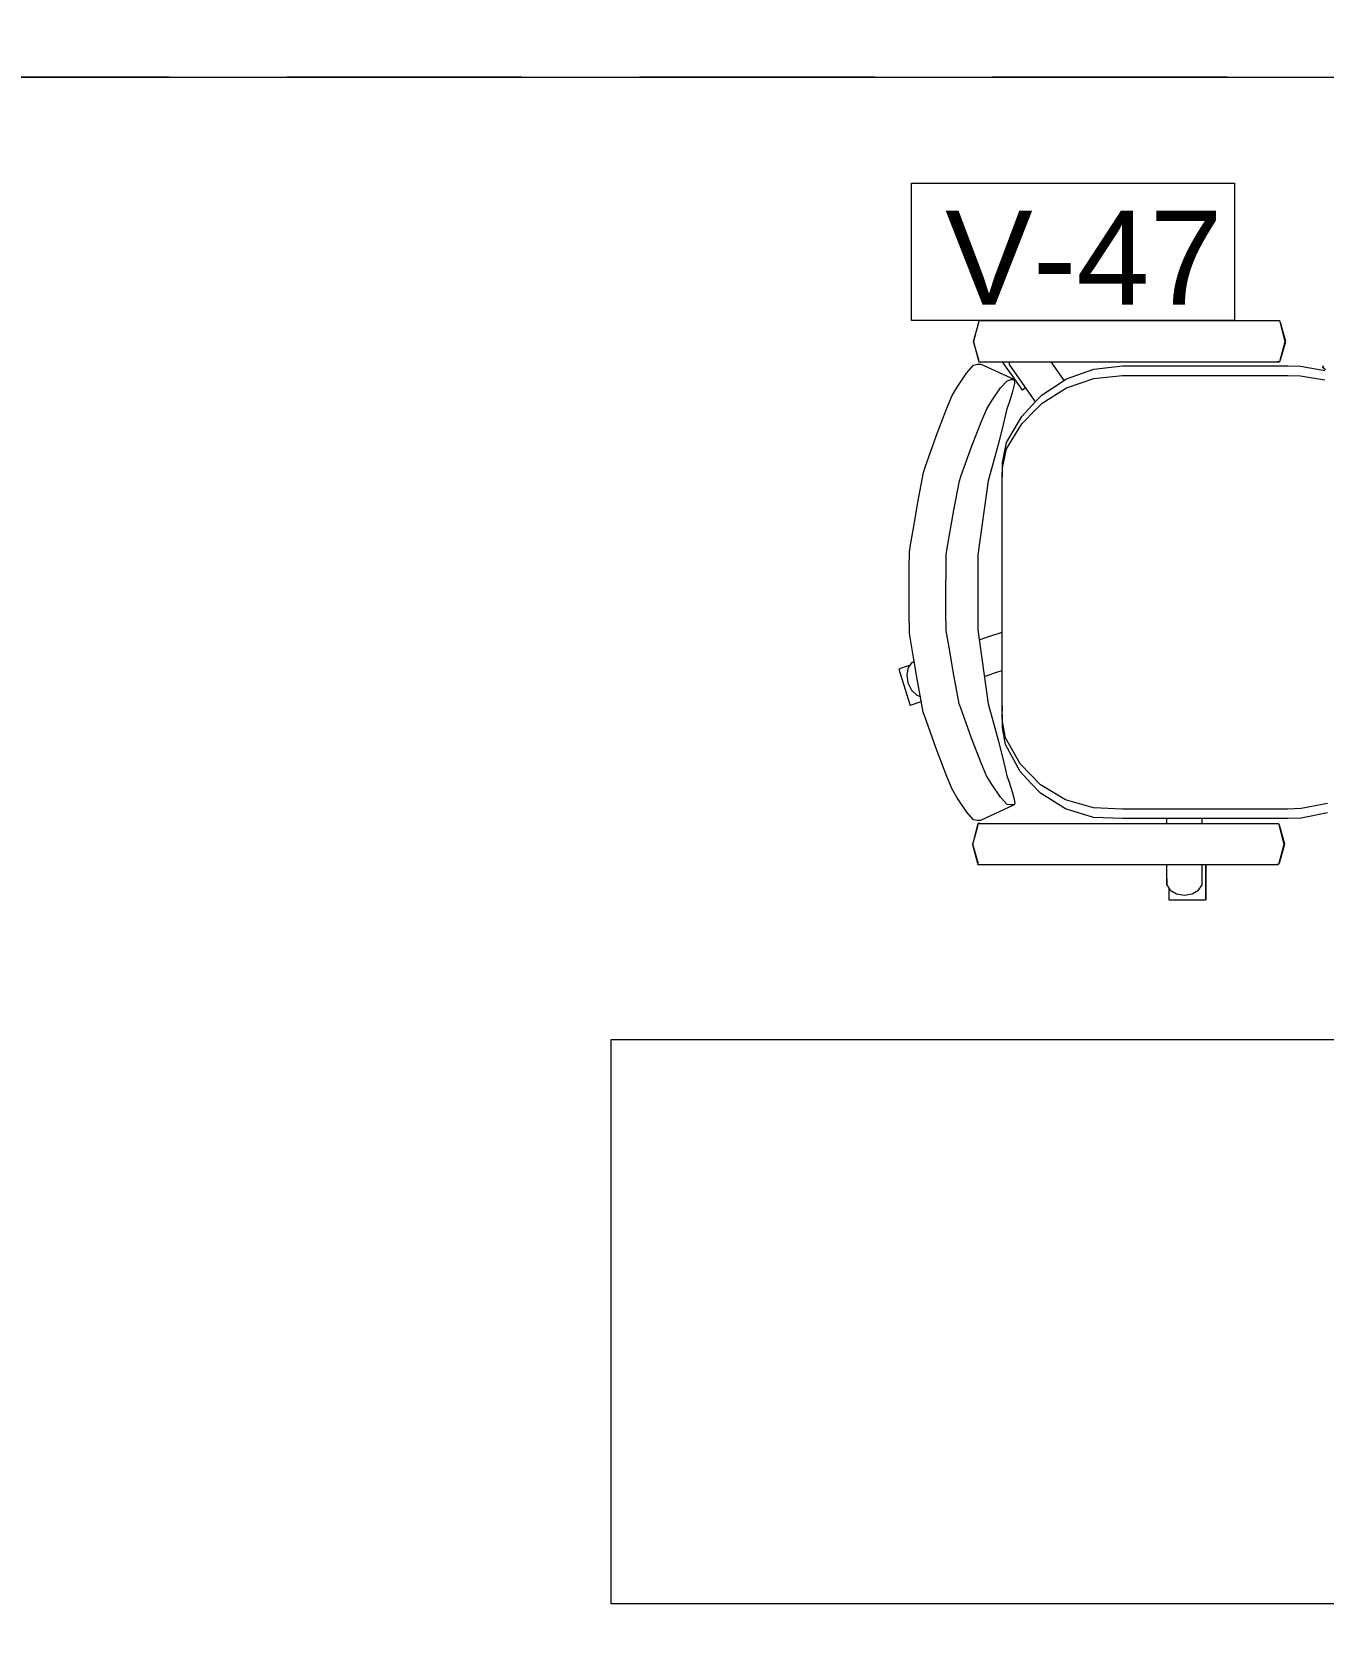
# Model space of a CAD drawing. Header units: inches. Extents: x 140 to 978, y -82 to 38.
# Drawn here: x 772.651 to 774.024, y 20.518 to 22.217 of the extents above; entities that cross this region are included whole.
import ezdxf

# ---------------------------------------------------------------- set-up
doc = ezdxf.new("R2010")
doc.units = ezdxf.units.IN
doc.header["$MEASUREMENT"] = 0
doc.linetypes.add('DASHED2', pattern=[0.375, 0.25, -0.125])
doc.layers.get('0').update_dxf_attribs({"lineweight": 0})
for name, color, linetype, lineweight in [('UNSAAC-COTA', 48, 'Continuous', 0), ('UNSAAC-FACHADA(2DO PLANO)', 7, 'Continuous', 30), ('UNSAAC-MUEBLE', 254, 'Continuous', 0), ('UNSAAC-MURETE', 146, 'Continuous', 20), ('UNSAAC-PROYECCIONES', 38, 'DASHED2', 0), ('UNSAAC-TEXTOS', 250, 'Continuous', 0)]:
    doc.layers.add(name, color=color, linetype=linetype, lineweight=lineweight)
doc.styles.add('narrow', font='')
doc.styles.get("Standard").update_dxf_attribs({"font": 'arial.ttf'})
doc.styles.get('narrow').set_extended_font_data('Arial Narrow', italic=True)
doc.dimstyles.new('1EN75', dxfattribs={"dimtxt": 0.15, "dimasz": 0.06, "dimexe": 0.1, "dimexo": 0.15, "dimgap": 0.025, "dimtad": 1, "dimzin": 1, "dimdsep": 46, "dimtxsty": 'narrow', "dimblk": 'DOT', "dimcen": 0.1, "dimclrd": 256, "dimclre": 256, "dimclrt": 256, "dimaunit": 1, "dimadec": 3, "dimazin": 0, "dimtfac": 1, "dimtmove": 2, "dimatfit": 3, "dimldrblk": 'ARCHTICK', "dimfxl": 0.3, "dimfxlon": 1, "dimtolj": 1, "dimtzin": 0, "dimlwd": 0, "dimlwe": 0, "dimarcsym": 0})

# ---------------------------------------------------------------- blocks, each defined once
blk = doc.blocks.new('A$C38507331')
at = {"layer": 'UNSAAC-PROYECCIONES'}
blk.add_lwpolyline([(-24.991, 34.4161), (-27.4921, 34.4161), (-29.8469, 32.1823), (-29.8469, 29.7609)], dxfattribs=at)
blk = doc.blocks.new('MODULO C.E - 1')
at = {"layer": 'UNSAAC-MUEBLE'}
for p, q in [((-1.4642, 0.9062), (-1.466, 0.9076)), ((-1.4657, 0.8828), (-1.4613, 0.9089)), ((-1.4617, 0.9095), (-1.4642, 0.9062)), ((-1.4555, 0.8828), (-1.4512, 0.9089)), ((-1.0008, 0.9117), (-0.9954, 0.8838)), ((-0.9909, 0.9117), (-0.9852, 0.8838)), ((-0.9954, 0.8838), (-0.9949, 0.8695)), ((-0.9852, 0.8838), (-0.9847, 0.8695)), ((-1.492, 0.8673), (-1.5123, 0.8615)), ((-1.4724, 0.8615), (-1.492, 0.8673)), ((-1.466, 0.8695), (-1.4657, 0.8828)), ((-1.466, 0.6937), (-1.466, 0.8695)), ((-1.4558, 0.8695), (-1.4555, 0.8828)), ((-1.4558, 0.6937), (-1.4558, 0.8695)), ((-0.9949, 0.8695), (-0.9949, 0.6937)), ((-0.9847, 0.8695), (-0.9847, 0.6937)), ((-1.5142, 0.8606), (-1.4917, 0.8663)), ((-1.5142, 0.8586), (-1.5142, 0.8606)), ((-1.5142, 0.8304), (-1.5142, 0.8606)), ((-1.5142, 0.8297), (-1.5142, 0.8586)), ((-1.5123, 0.8615), (-1.5123, 0.8611)), ((-1.5123, 0.8611), (-1.5123, 0.8615)), ((-1.4917, 0.8663), (-1.4704, 0.8606)), ((-1.4731, 0.8613), (-1.4724, 0.8615)), ((-1.4724, 0.8611), (-1.4724, 0.8615)), ((-1.4704, 0.8606), (-1.4704, 0.8586)), ((-1.4704, 0.8304), (-1.4704, 0.8606)), ((-1.4704, 0.8297), (-1.4704, 0.8586)), ((-0.9796, 0.8596), (-0.9571, 0.8653)), ((-0.9796, 0.8576), (-0.9796, 0.8596)), ((-0.9796, 0.8294), (-0.9796, 0.8596)), ((-0.9796, 0.8288), (-0.9796, 0.8576)), ((-0.9574, 0.8663), (-0.9777, 0.8606)), ((-0.9777, 0.8606), (-0.9777, 0.8601)), ((-0.9378, 0.8606), (-0.9574, 0.8663)), ((-0.9571, 0.8653), (-0.9358, 0.8596)), ((-0.9385, 0.8603), (-0.9378, 0.8606)), ((-0.9378, 0.8601), (-0.9378, 0.8606)), ((-0.9358, 0.8596), (-0.9358, 0.8576)), ((-0.9358, 0.8294), (-0.9358, 0.8596)), ((-0.9358, 0.8288), (-0.9358, 0.8576)), ((-1.5142, 0.799), (-1.5142, 0.8304)), ((-1.5142, 0.7985), (-1.5142, 0.8297)), ((-1.4704, 0.799), (-1.4704, 0.8304)), ((-1.4704, 0.7985), (-1.4704, 0.8297)), ((-0.9796, 0.798), (-0.9796, 0.8294)), ((-0.9796, 0.7975), (-0.9796, 0.8288)), ((-0.9358, 0.798), (-0.9358, 0.8294)), ((-0.9358, 0.7975), (-0.9358, 0.8288)), ((-1.5142, 0.7667), (-1.5142, 0.799)), ((-1.4704, 0.7667), (-1.4704, 0.799)), ((-1.5142, 0.7664), (-1.5142, 0.7985)), ((-1.4704, 0.7664), (-1.4704, 0.7985)), ((-0.9796, 0.7657), (-0.9796, 0.798)), ((-0.9796, 0.7654), (-0.9796, 0.7975)), ((-0.9358, 0.7657), (-0.9358, 0.798)), ((-0.9358, 0.7654), (-0.9358, 0.7975)), ((-0.9358, 0.7822), (-0.9268, 0.7822)), ((-0.9268, 0.7822), (-0.9358, 0.7822)), ((-0.9268, 0.7822), (-0.9164, 0.7822)), ((-0.9164, 0.7822), (-0.9268, 0.7822)), ((-0.9164, 0.7822), (-0.9071, 0.7822)), ((-0.9071, 0.7822), (-0.9164, 0.7822)), ((-0.9071, 0.7822), (-0.9006, 0.7822)), ((-0.9006, 0.7822), (-0.9071, 0.7822)), ((-0.9006, 0.7822), (-0.8983, 0.7822)), ((-0.8983, 0.7822), (-0.9006, 0.7822)), ((-0.8983, 0.743), (-0.8983, 0.7822)), ((-1.5142, 0.7338), (-1.5142, 0.7667)), ((-1.5142, 0.7337), (-1.5142, 0.7664)), ((-1.4704, 0.7338), (-1.4704, 0.7667)), ((-1.4704, 0.7337), (-1.4704, 0.7664)), ((-0.9796, 0.7782), (-0.9847, 0.7782)), ((-0.9796, 0.7782), (-0.9847, 0.7782)), ((-0.9796, 0.7328), (-0.9796, 0.7657)), ((-0.9796, 0.7327), (-0.9796, 0.7654)), ((-0.9144, 0.7782), (-0.9358, 0.7782)), ((-0.9207, 0.7782), (-0.9358, 0.7782)), ((-0.9358, 0.7328), (-0.9358, 0.7657)), ((-0.9358, 0.7327), (-0.9358, 0.7654)), ((-0.9087, 0.7745), (-0.9144, 0.7782)), ((-0.9048, 0.7678), (-0.9087, 0.7745)), ((-0.9034, 0.7595), (-0.9048, 0.7678)), ((-0.9087, 0.7445), (-0.9048, 0.7511)), ((-0.9048, 0.7511), (-0.9034, 0.7595)), ((-1.5142, 0.7007), (-1.5142, 0.7338)), ((-1.5142, 0.7007), (-1.5142, 0.7337)), ((-1.4704, 0.7007), (-1.4704, 0.7338)), ((-1.4704, 0.7007), (-1.4704, 0.7337)), ((-0.9796, 0.7407), (-0.9847, 0.7407)), ((-0.9796, 0.6997), (-0.9796, 0.7328)), ((-0.9796, 0.6997), (-0.9796, 0.7327)), ((-0.9207, 0.7407), (-0.9358, 0.7407)), ((-0.9144, 0.7407), (-0.9358, 0.7407)), ((-0.9358, 0.6997), (-0.9358, 0.7328)), ((-0.9358, 0.6997), (-0.9358, 0.7327)), ((-0.9207, 0.7407), (-0.9144, 0.7407)), ((-0.9144, 0.7407), (-0.9087, 0.7445)), ((-0.9109, 0.743), (-0.9071, 0.743)), ((-0.9071, 0.743), (-0.9006, 0.743)), ((-0.9006, 0.743), (-0.8983, 0.743)), ((-1.5142, 0.6677), (-1.5142, 0.7007)), ((-1.5142, 0.6676), (-1.5142, 0.7007)), ((-1.4704, 0.6677), (-1.4704, 0.7007)), ((-1.4704, 0.6676), (-1.4704, 0.7007)), ((-0.9796, 0.6668), (-0.9796, 0.6997)), ((-0.9796, 0.6666), (-0.9796, 0.6997)), ((-0.9358, 0.6668), (-0.9358, 0.6997)), ((-0.9358, 0.6666), (-0.9358, 0.6997)), ((-1.4627, 0.6632), (-1.466, 0.6937)), ((-1.4526, 0.6632), (-1.4558, 0.6937)), ((-0.9949, 0.6937), (-0.9961, 0.6628)), ((-0.9847, 0.6937), (-0.9859, 0.6628)), ((-1.5142, 0.6352), (-1.5142, 0.6677)), ((-1.5142, 0.6348), (-1.5142, 0.6676)), ((-1.4704, 0.6352), (-1.4704, 0.6677)), ((-1.4704, 0.6348), (-1.4704, 0.6676)), ((-1.4523, 0.6342), (-1.4627, 0.6632)), ((-1.4427, 0.6342), (-1.4526, 0.6632)), ((-0.9961, 0.6628), (-1.0048, 0.6331)), ((-0.9859, 0.6628), (-0.995, 0.6331)), ((-0.9796, 0.6342), (-0.9796, 0.6668)), ((-0.9796, 0.6338), (-0.9796, 0.6666)), ((-0.9358, 0.6342), (-0.9358, 0.6668)), ((-0.9358, 0.6338), (-0.9358, 0.6666)), ((-1.5142, 0.6033), (-1.5142, 0.6352)), ((-1.5142, 0.6027), (-1.5142, 0.6348)), ((-1.4704, 0.6033), (-1.4704, 0.6352)), ((-1.4704, 0.6027), (-1.4704, 0.6348)), ((-1.4562, 0.6273), (-1.4505, 0.6314)), ((-1.4354, 0.6081), (-1.4523, 0.6342)), ((-1.4265, 0.6081), (-1.4427, 0.6342)), ((-1.0048, 0.6331), (-1.0207, 0.6066)), ((-0.995, 0.6331), (-1.0116, 0.6066)), ((-0.9796, 0.6023), (-0.9796, 0.6342)), ((-0.9796, 0.6018), (-0.9796, 0.6338)), ((-0.9358, 0.6023), (-0.9358, 0.6342)), ((-0.9358, 0.6018), (-0.9358, 0.6338)), ((-1.4704, 0.6174), (-1.4562, 0.6273)), ((-1.5142, 0.5724), (-1.5142, 0.6033)), ((-1.5142, 0.5717), (-1.5142, 0.6027)), ((-1.4704, 0.5724), (-1.4704, 0.6033)), ((-1.4704, 0.5717), (-1.4704, 0.6027)), ((-1.4675, 0.5732), (-1.4335, 0.597)), ((-1.4282, 0.6012), (-1.4354, 0.6081)), ((-1.4335, 0.597), (-1.4279, 0.6009)), ((-1.4123, 0.5865), (-1.4282, 0.6012)), ((-1.4195, 0.6012), (-1.4265, 0.6081)), ((-1.4044, 0.5865), (-1.4195, 0.6012)), ((-1.0312, 0.5962), (-1.043, 0.5848)), ((-1.0225, 0.5962), (-1.0349, 0.5848)), ((-1.0207, 0.6066), (-1.0312, 0.5962)), ((-1.0116, 0.6066), (-1.0225, 0.5962)), ((-0.9796, 0.5714), (-0.9796, 0.6023)), ((-0.9796, 0.5707), (-0.9796, 0.6018)), ((-0.9358, 0.5714), (-0.9358, 0.6023)), ((-0.9358, 0.5707), (-0.9358, 0.6018)), ((-1.4515, 0.5783), (-1.468, 0.5426)), ((-1.4474, 0.5823), (-1.455, 0.577)), ((-1.4515, 0.5783), (-1.4475, 0.5789)), ((-1.4515, 0.5751), (-1.4515, 0.5783)), ((-1.4475, 0.5789), (-1.4375, 0.5764)), ((-1.4422, 0.5859), (-1.4474, 0.5823)), ((-1.4428, 0.5905), (-1.4403, 0.5873)), ((-1.4403, 0.5873), (-1.4422, 0.5859)), ((-1.3845, 0.5702), (-1.4123, 0.5865)), ((-1.3778, 0.5702), (-1.4044, 0.5865)), ((-1.043, 0.5848), (-1.0705, 0.5693)), ((-1.0349, 0.5848), (-1.0636, 0.5693)), ((-1.0132, 0.5764), (-1.0055, 0.5784)), ((-1.0055, 0.5784), (-1.0009, 0.5791)), ((-1.0009, 0.5791), (-0.9992, 0.5783)), ((-0.9992, 0.5783), (-0.9992, 0.5751)), ((-0.9992, 0.5783), (-0.9827, 0.5426)), ((-1.5142, 0.5428), (-1.5142, 0.5724)), ((-1.5142, 0.5408), (-1.5142, 0.5717)), ((-1.4704, 0.5731), (-1.4675, 0.5732)), ((-1.4704, 0.5408), (-1.4704, 0.5717)), ((-1.4634, 0.5711), (-1.4704, 0.5661)), ((-1.455, 0.577), (-1.4634, 0.5711)), ((-1.4503, 0.5709), (-1.4515, 0.5751)), ((-1.4426, 0.5638), (-1.4503, 0.5709)), ((-1.4285, 0.5542), (-1.4426, 0.5638)), ((-1.4375, 0.5764), (-1.4272, 0.573)), ((-1.4272, 0.573), (-1.4205, 0.5706)), ((-1.4205, 0.5706), (-1.4143, 0.5693)), ((-1.4143, 0.5693), (-1.3991, 0.5657)), ((-1.3991, 0.5657), (-1.3826, 0.5615)), ((-1.3635, 0.5659), (-1.3845, 0.5702)), ((-1.3826, 0.5615), (-1.3656, 0.5568)), ((-1.3576, 0.5659), (-1.3778, 0.5702)), ((-1.343, 0.5655), (-1.3635, 0.5659)), ((-1.338, 0.5655), (-1.3576, 0.5659)), ((-1.338, 0.5655), (-1.343, 0.5655)), ((-1.2905, 0.5655), (-1.338, 0.5655)), ((-1.1602, 0.5655), (-1.2905, 0.5655)), ((-1.1775, 0.5493), (-1.1829, 0.5655)), ((-1.1045, 0.5655), (-1.1602, 0.5655)), ((-1.1407, 0.5609), (-1.1422, 0.5655)), ((-1.1359, 0.5466), (-1.1407, 0.5609)), ((-1.0875, 0.5659), (-1.1045, 0.5655)), ((-1.1045, 0.5655), (-1.0991, 0.5655)), ((-1.0813, 0.5659), (-1.0991, 0.5655)), ((-1.0705, 0.5693), (-1.0875, 0.5659)), ((-1.0851, 0.5568), (-1.0681, 0.5615)), ((-1.0636, 0.5693), (-1.0813, 0.5659)), ((-1.0681, 0.5615), (-1.0516, 0.5657)), ((-1.0516, 0.5657), (-1.0364, 0.5693)), ((-1.0364, 0.5693), (-1.0302, 0.5706)), ((-1.0302, 0.5706), (-1.0235, 0.573)), ((-1.0235, 0.573), (-1.0132, 0.5764)), ((-1.0074, 0.564), (-1.0216, 0.5542)), ((-0.9998, 0.571), (-1.0074, 0.564)), ((-0.9992, 0.5751), (-0.9998, 0.571)), ((-0.9796, 0.5418), (-0.9796, 0.5714)), ((-0.9796, 0.5398), (-0.9796, 0.5707)), ((-0.9358, 0.5398), (-0.9358, 0.5707)), ((-1.4205, 0.5493), (-1.4285, 0.5542)), ((-1.4079, 0.5439), (-1.4205, 0.5493)), ((-1.3812, 0.5334), (-1.4079, 0.5439)), ((-1.3656, 0.5568), (-1.344, 0.5507)), ((-1.344, 0.5507), (-1.2652, 0.5397)), ((-1.1855, 0.5397), (-1.1067, 0.5507)), ((-1.1748, 0.5412), (-1.1775, 0.5493)), ((-1.1067, 0.5507), (-1.0851, 0.5568)), ((-1.0302, 0.5491), (-1.0428, 0.5436)), ((-1.0216, 0.5542), (-1.0302, 0.5491)), ((-1.5142, 0.5428), (-1.5142, 0.5408)), ((-1.5142, 0.5408), (-1.4917, 0.5351)), ((-1.5123, 0.541), (-1.5123, 0.5412)), ((-1.5123, 0.541), (-1.5123, 0.5411)), ((-1.492, 0.5353), (-1.5123, 0.541)), ((-1.4724, 0.541), (-1.492, 0.5353)), ((-1.4917, 0.5351), (-1.4704, 0.5408)), ((-1.4726, 0.5411), (-1.4724, 0.541)), ((-1.4724, 0.541), (-1.4724, 0.5411)), ((-1.468, 0.5394), (-1.468, 0.5426)), ((-1.4667, 0.5351), (-1.468, 0.5394)), ((-1.4584, 0.5278), (-1.4667, 0.5351)), ((-1.4433, 0.5178), (-1.4584, 0.5278)), ((-1.3494, 0.522), (-1.3812, 0.5334)), ((-1.2652, 0.5397), (-1.1855, 0.5397)), ((-1.0704, 0.5329), (-1.1031, 0.5213)), ((-1.0428, 0.5436), (-1.0704, 0.5329)), ((-0.9915, 0.5281), (-1.0068, 0.5178)), ((-0.9834, 0.5353), (-0.9915, 0.5281)), ((-0.9827, 0.5394), (-0.9834, 0.5353)), ((-0.9827, 0.5426), (-0.9827, 0.5394)), ((-0.9796, 0.5418), (-0.9796, 0.5398)), ((-0.9796, 0.5398), (-0.9571, 0.5341)), ((-0.9777, 0.5401), (-0.9777, 0.5403)), ((-0.9574, 0.5343), (-0.9777, 0.5401)), ((-0.9378, 0.5401), (-0.9574, 0.5343)), ((-0.9571, 0.5341), (-0.9358, 0.5398)), ((-0.938, 0.5401), (-0.9378, 0.5401)), ((-0.9378, 0.5401), (-0.9378, 0.5401)), ((-1.4346, 0.5126), (-1.4433, 0.5178)), ((-1.4212, 0.5069), (-1.4346, 0.5126)), ((-1.344, 0.5202), (-1.3494, 0.522)), ((-1.3126, 0.5142), (-1.344, 0.5202)), ((-1.2925, 0.5106), (-1.3126, 0.5142)), ((-1.2724, 0.5072), (-1.2925, 0.5106)), ((-1.1607, 0.5102), (-1.1826, 0.5065)), ((-1.1411, 0.5136), (-1.1607, 0.5102)), ((-1.1067, 0.5201), (-1.1411, 0.5136)), ((-1.1031, 0.5213), (-1.1067, 0.5201)), ((-1.0161, 0.5124), (-1.0295, 0.5067)), ((-1.0068, 0.5178), (-1.0161, 0.5124)), ((-1.3925, 0.496), (-1.4212, 0.5069)), ((-1.3584, 0.4839), (-1.3925, 0.496)), ((-1.2652, 0.5061), (-1.2724, 0.5072)), ((-1.25, 0.506), (-1.2652, 0.5061)), ((-1.2275, 0.5059), (-1.25, 0.506)), ((-1.205, 0.5059), (-1.2275, 0.5059)), ((-1.1855, 0.5061), (-1.205, 0.5059)), ((-1.1826, 0.5065), (-1.1855, 0.5061)), ((-1.0591, 0.4955), (-1.0942, 0.4831)), ((-1.0295, 0.5067), (-1.0591, 0.4955)), ((-1.3527, 0.482), (-1.3584, 0.4839)), ((-1.3189, 0.4756), (-1.3527, 0.482)), ((-1.098, 0.4818), (-1.135, 0.475)), ((-1.1158, 0.4749), (-1.1147, 0.4787)), ((-1.1091, 0.4798), (-1.1077, 0.4758)), ((-1.1077, 0.4758), (-1.1057, 0.4699)), ((-1.0942, 0.4831), (-1.098, 0.4818)), ((-1.2974, 0.4719), (-1.3189, 0.4756)), ((-1.2758, 0.4682), (-1.2974, 0.4719)), ((-1.2681, 0.4671), (-1.2758, 0.4682)), ((-1.2518, 0.4669), (-1.2681, 0.4671)), ((-1.2276, 0.4668), (-1.2518, 0.4669)), ((-1.2035, 0.4669), (-1.2276, 0.4668)), ((-1.1826, 0.467), (-1.2035, 0.4669)), ((-1.1795, 0.4675), (-1.1826, 0.467)), ((-1.156, 0.4714), (-1.1795, 0.4675)), ((-1.135, 0.475), (-1.156, 0.4714)), ((-1.1507, 0.4697), (-1.1516, 0.4721)), ((-1.1507, 0.4697), (-1.1453, 0.4656)), ((-1.1474, 0.4672), (-1.1463, 0.4637)), ((-1.1463, 0.4637), (-1.1443, 0.4577)), ((-1.1453, 0.4656), (-1.1376, 0.4641)), ((-1.1435, 0.4556), (-1.105, 0.4677)), ((-1.1376, 0.4641), (-1.1289, 0.4654)), ((-1.1289, 0.4654), (-1.1212, 0.4692)), ((-1.1212, 0.4692), (-1.1158, 0.4749)), ((-1.1057, 0.4699), (-1.105, 0.4677)), ((-1.1443, 0.4577), (-1.1435, 0.4556))]:
    blk.add_line(p, q, dxfattribs=at)
blk.add_lwpolyline([(-0.75, 0.15), (-0.75, 1.75), (-0.15, 1.75), (-0.15, 0.15), (-0.75, 0.15)], dxfattribs=at)
blk = doc.blocks.new('_Dot')
at = {"color": 0, "linetype": 'ByBlock', "lineweight": -2}
blk.add_line((-0.5, 0), (-1, 0), dxfattribs=at)
at = {"color": 0, "linetype": 'ByBlock', "const_width": 0.5}
blk.add_lwpolyline([(-0.25, 0, 1), (0.25, 0, 1)], format="xyb", close=True, dxfattribs=at)
blk = doc.blocks.new('*D506')
at = {"layer": 'Defpoints', "color": 0, "transparency": 16777216}
for p in [(775.0469, 25.9692), (775.0469, 24.2692), (769.891, 21.8642)]:
    blk.add_point(p, dxfattribs=at)
at = {"layer": 'UNSAAC-COTA', "lineweight": 0, "transparency": 16777216}
for p, q in [((769.891, 25.6692), (769.891, 26.0692)), ((775.0469, 25.6692), (775.0469, 26.0692)), ((769.951, 25.9692), (774.9869, 25.9692))]:
    blk.add_line(p, q, dxfattribs=at)
at = {"layer": 'UNSAAC-COTA', "lineweight": 0, "transparency": 16777216, "xscale": 0.06, "yscale": 0.06, "zscale": 0.06, "rotation": 180}
blk.add_blockref('_Dot', (769.891, 25.9692), dxfattribs=at)
at = {"layer": 'UNSAAC-COTA', "lineweight": 0, "transparency": 16777216, "xscale": 0.06, "yscale": 0.06, "zscale": 0.06}
blk.add_blockref('_Dot', (775.0469, 25.9692), dxfattribs=at)
at = {"layer": 'UNSAAC-COTA', "transparency": 16777216, "insert": (772.4689, 26.0708), "char_height": 0.15, "attachment_point": 5, "style": 'narrow'}
blk.add_mtext('\\A1;5.16', dxfattribs=at)
blk = doc.blocks.new('_ArchTick')
at = {"layer": 'UNSAAC-FACHADA(2DO PLANO)', "color": 0, "const_width": 0.15}
blk.add_lwpolyline([(-0.5, -0.5), (0.5, 0.5)], dxfattribs=at)
blk = doc.blocks.new('*D520')
at = {"layer": 'Defpoints', "color": 0, "transparency": 16777216}
for p in [(807.4869, 26.6692), (807.4869, 24.2692), (769.891, 21.8642)]:
    blk.add_point(p, dxfattribs=at)
at = {"layer": 'UNSAAC-COTA', "lineweight": 0, "transparency": 16777216}
for p, q in [((769.891, 26.3692), (769.891, 26.7692)), ((807.4869, 26.3692), (807.4869, 26.7692)), ((769.951, 26.6692), (807.4269, 26.6692))]:
    blk.add_line(p, q, dxfattribs=at)
at = {"layer": 'UNSAAC-COTA', "lineweight": 0, "transparency": 16777216, "xscale": 0.06, "yscale": 0.06, "zscale": 0.06, "rotation": 180}
blk.add_blockref('_Dot', (769.891, 26.6692), dxfattribs=at)
at = {"layer": 'UNSAAC-COTA', "lineweight": 0, "transparency": 16777216, "xscale": 0.06, "yscale": 0.06, "zscale": 0.06}
blk.add_blockref('_Dot', (807.4869, 26.6692), dxfattribs=at)
at = {"layer": 'UNSAAC-COTA', "transparency": 16777216, "insert": (788.689, 26.7708), "char_height": 0.15, "attachment_point": 5, "style": 'narrow'}
blk.add_mtext('\\A1;37.60', dxfattribs=at)
blk = doc.blocks.new('*D521')
at = {"layer": 'Defpoints', "color": 0, "transparency": 16777216}
for p in [(775.2369, 27.3692), (775.2369, 24.4392), (770.3311, 19.4839)]:
    blk.add_point(p, dxfattribs=at)
at = {"layer": 'UNSAAC-COTA', "lineweight": 0, "transparency": 16777216}
for p, q in [((770.3311, 27.0692), (770.3311, 27.4692)), ((775.2369, 27.0692), (775.2369, 27.4692)), ((770.3911, 27.3692), (775.1769, 27.3692))]:
    blk.add_line(p, q, dxfattribs=at)
at = {"layer": 'UNSAAC-COTA', "lineweight": 0, "transparency": 16777216, "xscale": 0.06, "yscale": 0.06, "zscale": 0.06, "rotation": 180}
blk.add_blockref('_Dot', (770.3311, 27.3692), dxfattribs=at)
at = {"layer": 'UNSAAC-COTA', "lineweight": 0, "transparency": 16777216, "xscale": 0.06, "yscale": 0.06, "zscale": 0.06}
blk.add_blockref('_Dot', (775.2369, 27.3692), dxfattribs=at)
at = {"layer": 'UNSAAC-COTA', "transparency": 16777216, "insert": (772.784, 27.4708), "char_height": 0.15, "attachment_point": 5, "style": 'narrow'}
blk.add_mtext('\\A1;4.91', dxfattribs=at)
blk = doc.blocks.new('*D572')
at = {"layer": 'Defpoints', "color": 0, "transparency": 16777216}
for p in [(763.7819, 22.0292), (773.8669, 22.0292), (768.7211, 17.3239)]:
    blk.add_point(p, dxfattribs=at)
at = {"layer": 'UNSAAC-COTA', "lineweight": 0, "transparency": 16777216}
for p, q in [((764.0819, 22.0292), (763.6819, 22.0292)), ((763.7819, 17.3839), (763.7819, 21.9692)), ((764.0819, 17.3239), (763.6819, 17.3239))]:
    blk.add_line(p, q, dxfattribs=at)
at = {"layer": 'UNSAAC-COTA', "lineweight": 0, "transparency": 16777216, "xscale": 0.06, "yscale": 0.06, "zscale": 0.06}
for p, rotation in [((763.7819, 22.0292), 90), ((763.7819, 17.3239), 270)]:
    blk.add_blockref('_Dot', p, dxfattribs=dict(at, rotation=rotation))
at = {"layer": 'UNSAAC-COTA', "transparency": 16777216, "insert": (763.6816, 19.6765), "char_height": 0.15, "attachment_point": 5, "rotation": 90, "style": 'narrow'}
blk.add_mtext('\\A1;4.71', dxfattribs=at)

msp = doc.modelspace()

# ---------------------------------------------------------------- linework, layer by layer
at = {"layer": 'UNSAAC-MURETE'}
msp.add_line((772.5457, 22.1692), (775.0469, 22.1692), dxfattribs=at)
at = {"layer": 'UNSAAC-TEXTOS'}
msp.add_lwpolyline([(773.586, 22.0563), (773.9296, 22.0563), (773.9296, 21.9102), (773.586, 21.9102)], close=True, dxfattribs=at)

# ---------------------------------------------------------------- block references
at = {"layer": 'UNSAAC-MUEBLE'}
msp.add_blockref('A$C38507331', (800.0379, -12.247), dxfattribs=at)
at = {"layer": 'UNSAAC-MUEBLE', "linetype": 'Continuous', "rotation": 270}
msp.add_blockref('MODULO C.E - 1', (773.1169, 20.396), dxfattribs=at)

# ---------------------------------------------------------------- texts
at = {"layer": 'UNSAAC-TEXTOS', "insert": (773.6219, 22.027), "char_height": 0.1, "attachment_point": 1}
msp.add_mtext_dynamic_manual_height_columns('{\\f@Arial Unicode MS|b0|i0|c0|p34;V-}47', width=0.2, gutter_width=1, heights=[0], dxfattribs=at)

# ---------------------------------------------------------------- dimensions: what is measured, and where the dimension line sits
at = {"layer": 'UNSAAC-COTA'}
for base, p1, p2, picture, middle in [((775.2369, 27.3692), (770.3311, 19.4839), (775.2369, 24.4392), '*D521', (772.784, 27.4708)), ((807.4869, 26.6692), (769.891, 21.8642), (807.4869, 24.2692), '*D520', (788.689, 26.7708)), ((775.0469, 25.9692), (769.891, 21.8642), (775.0469, 24.2692), '*D506', (772.4689, 26.0708))]:
    dim = msp.add_linear_dim(base=base, p1=p1, p2=p2, dimstyle='1EN75', dxfattribs=at)
    dim.commit()
    dim.dimension.update_dxf_attribs({"geometry": picture, "text_midpoint": middle})
dim = msp.add_linear_dim(base=(763.7819, 22.0292), p1=(768.7211, 17.3239), p2=(773.8669, 22.0292), angle=90, dimstyle='1EN75', dxfattribs=at)
dim.commit()
dim.dimension.update_dxf_attribs({"geometry": '*D572', "text_midpoint": (763.6816, 19.6765)})

doc.saveas('drawing.dxf')
